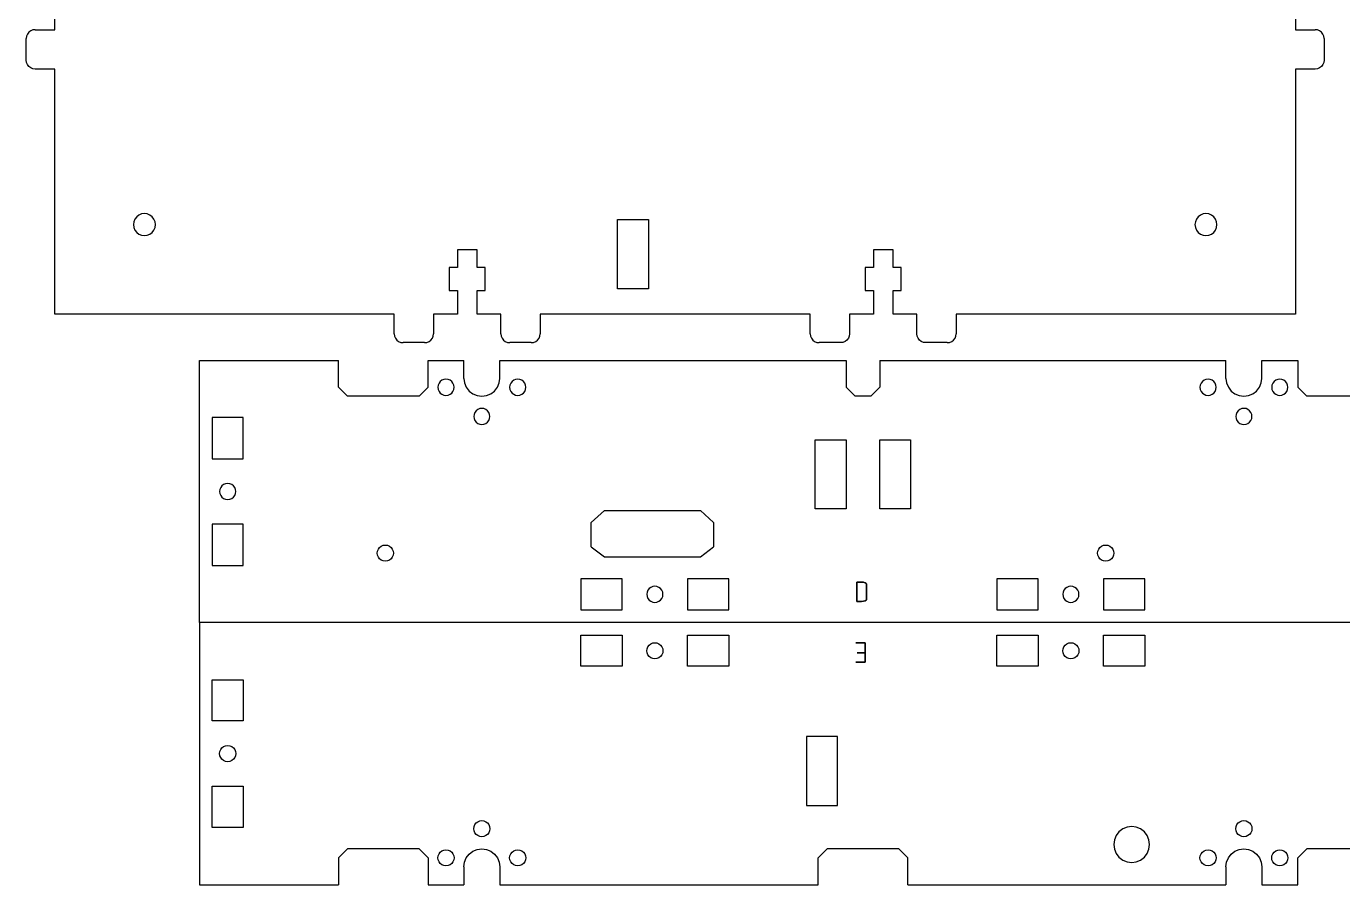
# Model space of a CAD drawing. Extents: x -328 to 338, y -470 to -5.
# Drawn here: x -328.1 to -34.4, y -469.9 to -278.4 of the extents above; entities that cross this region are included whole.
import ezdxf

# ---------------------------------------------------------------- set-up
doc = ezdxf.new("R2010")
doc.units = 0
doc.layers.get('0').update_dxf_attribs({"linetype": 'CONTINUOUS'})

msp = doc.modelspace()

# ---------------------------------------------------------------- linework, layer by layer
at = {"color": 4}
for points in [[(-321.744142, -279.113317), (-321.744142, -273.813325)], [(-44.944219, -273.813325), (-44.944219, -279.113317)], [(-328.025986, -280.595661), (-328.094142, -281.113313)], [(-328.025986, -286.430944), (-328.094142, -285.913292), (-328.094142, -281.113313)], [(-327.826201, -280.113315), (-328.025986, -280.595661)], [(-327.508362, -279.699098), (-327.826201, -280.113315)], [(-327.094144, -279.381259), (-327.508362, -279.699098)], [(-326.61177, -279.181446), (-327.094144, -279.381259)], [(-326.094146, -279.113317), (-326.61177, -279.181446)], [(-326.094146, -279.113317), (-321.744142, -279.113317)], [(-44.944219, -279.113317), (-40.594215, -279.113317)], [(-40.076591, -279.181474), (-40.594215, -279.113317)], [(-39.594217, -279.381259), (-40.076591, -279.181474)], [(-39.180028, -279.699098), (-39.594217, -279.381259)], [(-38.862189, -280.113315), (-39.180028, -279.699098)], [(-38.662376, -280.59569), (-38.862189, -280.113315)], [(-38.594219, -281.113313), (-38.662376, -280.59569)], [(-38.594219, -281.113313), (-38.594219, -285.913321)], [(-327.826201, -286.913319), (-328.025986, -286.430944)], [(-327.508362, -287.327508), (-327.826201, -286.913319)], [(-327.094144, -287.645347), (-327.508362, -287.327508)], [(-326.61177, -287.84516), (-327.094144, -287.645347)], [(-39.594217, -287.645347), (-40.076591, -287.84516)], [(-39.180028, -287.327536), (-39.594217, -287.645347)], [(-38.862189, -286.913319), (-39.180028, -287.327536)], [(-38.662376, -286.430944), (-38.862189, -286.913319)], [(-38.594219, -285.913321), (-38.662376, -286.430944)], [(-326.094146, -287.913317), (-326.61177, -287.84516)], [(-321.744142, -287.913317), (-326.094146, -287.913317)], [(-321.744142, -342.613289), (-321.744142, -287.913317)], [(-40.076591, -287.84516), (-40.594215, -287.913317), (-44.944219, -287.913317)], [(-44.944219, -287.913317), (-44.944219, -342.613289)], [(-227.544164, -328.263305), (-231.94417, -328.263305)], [(-231.94417, -328.263305), (-231.94417, -332.213287)], [(-227.544164, -332.213287), (-227.544164, -328.263305)], [(-134.744198, -328.263305), (-139.144211, -328.263305)], [(-139.144211, -328.263305), (-139.144211, -332.213287)], [(-134.744198, -332.213287), (-134.744198, -328.263305)], [(-231.94417, -332.213287), (-233.744169, -332.213287)], [(-233.744169, -332.213287), (-233.744169, -337.313297)], [(-225.744168, -332.213287), (-227.544164, -332.213287)], [(-227.544164, -337.313297), (-225.744168, -337.313297), (-225.744168, -332.213287)], [(-139.144211, -332.213287), (-140.944196, -332.213287)], [(-140.944196, -332.213287), (-140.944196, -337.313297)], [(-132.944184, -332.213287), (-134.744198, -332.213287)], [(-134.744198, -337.313297), (-132.944184, -337.313297), (-132.944184, -332.213287)], [(-233.744169, -337.313297), (-231.94417, -337.313297)], [(-231.94417, -337.313297), (-231.94417, -342.613289)], [(-227.544164, -342.613289), (-227.544164, -337.313297)], [(-140.944196, -337.313297), (-139.144211, -337.313297)], [(-139.144211, -337.313297), (-139.144211, -342.613289)], [(-134.744198, -342.613289), (-134.744198, -337.313297)], [(-246.044161, -342.613289), (-321.744142, -342.613289)], [(-246.044161, -346.963293), (-246.044161, -342.613289)], [(-231.94417, -342.613289), (-237.244168, -342.613289)], [(-237.244168, -342.613289), (-237.244168, -346.963293)], [(-222.244172, -342.613289), (-227.544164, -342.613289)], [(-222.244172, -346.963293), (-222.244172, -342.613289)], [(-153.244203, -342.613289), (-213.444178, -342.613289)], [(-213.444178, -342.613289), (-213.444178, -346.963293)], [(-153.244203, -346.963293), (-153.244203, -342.613289)], [(-144.444204, -342.613289), (-144.444204, -346.963293)], [(-139.144211, -342.613289), (-144.444204, -342.613289)], [(-129.444205, -342.613289), (-134.744198, -342.613289)], [(-129.376049, -347.480917), (-129.444205, -346.963293), (-129.444205, -342.613289)], [(-120.644206, -342.613289), (-120.644206, -346.963293)], [(-44.944219, -342.613289), (-120.644206, -342.613289)], [(-246.044161, -346.963293), (-245.976013, -347.480917)], [(-245.976013, -347.480917), (-245.776214, -347.963291)], [(-245.776214, -347.963291), (-245.458375, -348.377509)], [(-245.458375, -348.377509), (-245.04416, -348.695347)], [(-245.04416, -348.695347), (-244.5618, -348.895132)], [(-244.5618, -348.895132), (-244.044162, -348.963289)], [(-239.244166, -348.963289), (-244.044162, -348.963289)], [(-239.244166, -348.963289), (-238.726528, -348.895132)], [(-238.726528, -348.895132), (-238.244168, -348.695347)], [(-238.244168, -348.695347), (-237.829954, -348.377509)], [(-237.829954, -348.377509), (-237.512115, -347.963291)], [(-237.512115, -347.963291), (-237.312316, -347.480917)], [(-237.312316, -347.480917), (-237.244168, -346.963293)], [(-222.244172, -346.963293), (-222.176024, -347.480917)], [(-222.176024, -347.480917), (-221.976225, -347.963291)], [(-221.976225, -347.963291), (-221.658386, -348.377509)], [(-221.658386, -348.377509), (-221.244174, -348.695347)], [(-221.244174, -348.695347), (-220.761811, -348.895132)], [(-220.761811, -348.895132), (-220.244173, -348.963289)], [(-215.444177, -348.963289), (-220.244173, -348.963289)], [(-215.444177, -348.963289), (-214.926539, -348.895132)], [(-214.926539, -348.895132), (-214.444176, -348.695347)], [(-214.444176, -348.695347), (-214.029965, -348.377509)], [(-214.029965, -348.377509), (-213.712126, -347.963291)], [(-213.712126, -347.963291), (-213.512327, -347.480917)], [(-213.512327, -347.480917), (-213.444178, -346.963293)], [(-153.244203, -346.963293), (-153.176046, -347.480917)], [(-153.176046, -347.480917), (-152.976233, -347.963291)], [(-152.976233, -347.963291), (-152.658394, -348.377509)], [(-152.658394, -348.377509), (-152.244205, -348.695347)], [(-152.244205, -348.695347), (-151.761831, -348.895132)], [(-151.761831, -348.895132), (-151.244179, -348.963289)], [(-145.926548, -348.895132), (-146.4442, -348.963289), (-151.244179, -348.963289)], [(-145.444202, -348.695347), (-145.926548, -348.895132)], [(-145.029984, -348.377509), (-145.444202, -348.695347)], [(-144.712145, -347.963291), (-145.029984, -348.377509)], [(-144.512332, -347.480917), (-144.712145, -347.963291)], [(-144.444204, -346.963293), (-144.512332, -347.480917)], [(-129.176264, -347.963291), (-129.376049, -347.480917)], [(-128.858425, -348.377509), (-129.176264, -347.963291)], [(-128.444207, -348.695347), (-128.858425, -348.377509)], [(-127.961833, -348.895132), (-128.444207, -348.695347)], [(-127.444209, -348.963289), (-127.961833, -348.895132)], [(-122.644202, -348.963289), (-127.444209, -348.963289)], [(-122.644202, -348.963289), (-122.126578, -348.895132)], [(-122.126578, -348.895132), (-121.644204, -348.695347)], [(-121.644204, -348.695347), (-121.229986, -348.377509)], [(-121.229986, -348.377509), (-120.912148, -347.963291)], [(-120.912148, -347.963291), (-120.712363, -347.480917)], [(-120.712363, -347.480917), (-120.644206, -346.963293)]]:
    msp.add_lwpolyline(points, dxfattribs=at)
at = {"color": 7}
for points in [[(-304.110644, -321.979176), (-304.194154, -322.613301)], [(-304.194154, -322.613301), (-304.110644, -323.247398)], [(-303.865901, -321.388287), (-304.110644, -321.979176)], [(-303.476547, -320.88088), (-303.865901, -321.388287)], [(-302.96914, -320.491526), (-303.476547, -320.88088)], [(-302.378251, -320.246783), (-302.96914, -320.491526)], [(-301.744126, -320.163302), (-302.378251, -320.246783)], [(-301.110029, -320.246783), (-301.744126, -320.163302)], [(-301.744126, -325.0633), (-301.110029, -324.979819), (-300.51914, -324.735048), (-300.011733, -324.345694), (-299.622379, -323.838286), (-299.377608, -323.247398), (-299.294127, -322.613301)], [(-300.51914, -320.491526), (-301.110029, -320.246783)], [(-300.011733, -320.88088), (-300.51914, -320.491526)], [(-299.622379, -321.388287), (-300.011733, -320.88088)], [(-299.377608, -321.979176), (-299.622379, -321.388287)], [(-299.294127, -322.613301), (-299.377608, -321.979176)], [(-196.194178, -321.513312), (-189.294177, -321.513312)], [(-196.194178, -336.913303), (-196.194178, -321.513312)], [(-189.294177, -321.513312), (-189.294177, -336.913303)], [(-67.310751, -321.979176), (-67.394232, -322.613301)], [(-67.394232, -322.613301), (-67.310751, -323.247398)], [(-67.065979, -321.388287), (-67.310751, -321.979176)], [(-66.676626, -320.88088), (-67.065979, -321.388287)], [(-66.169218, -320.491526), (-66.676626, -320.88088)], [(-65.57833, -320.246783), (-66.169218, -320.491526)], [(-64.944233, -320.163302), (-65.57833, -320.246783)], [(-64.310108, -320.246783), (-64.944233, -320.163302)], [(-63.719219, -320.491526), (-64.310108, -320.246783)], [(-62.494233, -322.613301), (-62.577715, -321.979176), (-62.822458, -321.388287), (-63.211812, -320.88088), (-63.719219, -320.491526)], [(-62.577715, -323.247398), (-62.494233, -322.613301)], [(-304.110644, -323.247398), (-303.865901, -323.838286)], [(-303.865901, -323.838286), (-303.476547, -324.345694)], [(-303.476547, -324.345694), (-302.96914, -324.735048)], [(-302.96914, -324.735048), (-302.378251, -324.979819)], [(-302.378251, -324.979819), (-301.744126, -325.0633)], [(-67.310751, -323.247398), (-67.065979, -323.838286)], [(-67.065979, -323.838286), (-66.676626, -324.345694)], [(-66.676626, -324.345694), (-66.169218, -324.735048)], [(-66.169218, -324.735048), (-65.57833, -324.979819)], [(-65.57833, -324.979819), (-64.944233, -325.0633)], [(-64.944233, -325.0633), (-64.310108, -324.979819)], [(-64.310108, -324.979819), (-63.719219, -324.735048)], [(-63.719219, -324.735048), (-63.211812, -324.345694)], [(-63.211812, -324.345694), (-62.822458, -323.838286)], [(-62.822458, -323.838286), (-62.577715, -323.247398)], [(-189.294177, -336.913303), (-196.194178, -336.913303)], [(-236.033389, -358.027138), (-236.213221, -358.46128)], [(-235.747329, -357.654351), (-236.033389, -358.027138)], [(-235.374541, -357.36829), (-235.747329, -357.654351)], [(-234.940427, -357.188486), (-235.374541, -357.36829)], [(-234.474563, -357.127131), (-234.940427, -357.188486)], [(-234.00867, -357.188486), (-234.474563, -357.127131)], [(-233.574556, -357.36829), (-234.00867, -357.188486)], [(-233.201769, -357.654351), (-233.574556, -357.36829)], [(-232.915708, -358.027138), (-233.201769, -357.654351)], [(-232.735876, -358.46128), (-232.915708, -358.027138)], [(-220.034522, -358.027138), (-220.214325, -358.46128)], [(-219.748461, -357.654351), (-220.034522, -358.027138)], [(-219.375674, -357.36829), (-219.748461, -357.654351)], [(-218.94156, -357.188486), (-219.375674, -357.36829)], [(-218.475667, -357.127131), (-218.94156, -357.188486)], [(-218.009803, -357.188486), (-218.475667, -357.127131)], [(-217.575661, -357.36829), (-218.009803, -357.188486)], [(-217.202873, -357.654351), (-217.575661, -357.36829)], [(-216.916813, -358.027138), (-217.202873, -357.654351)], [(-216.737009, -358.46128), (-216.916813, -358.027138)], [(-66.033419, -358.027138), (-66.213251, -358.46128)], [(-65.747358, -357.654351), (-66.033419, -358.027138)], [(-65.374571, -357.36829), (-65.747358, -357.654351)], [(-64.940457, -357.188486), (-65.374571, -357.36829)], [(-64.474632, -357.127131), (-64.940513, -357.188486)], [(-64.008711, -357.188486), (-64.474575, -357.127131)], [(-63.574653, -357.36829), (-64.008768, -357.188486)], [(-63.201866, -357.654351), (-63.574653, -357.36829)], [(-62.915749, -358.027138), (-63.20181, -357.654351)], [(-62.735974, -358.46128), (-62.915806, -358.027138)], [(-50.034563, -358.027138), (-50.214366, -358.46128)], [(-49.748502, -357.654351), (-50.034563, -358.027138)], [(-49.375715, -357.36829), (-49.748502, -357.654351)], [(-48.941572, -357.188486), (-49.375715, -357.36829)], [(-48.475708, -357.127131), (-48.941572, -357.188486)], [(-48.009844, -357.188486), (-48.475708, -357.127131)], [(-47.575701, -357.36829), (-48.009844, -357.188486)], [(-47.202914, -357.654351), (-47.575701, -357.36829)], [(-46.916854, -358.027138), (-47.202914, -357.654351)], [(-46.73705, -358.46128), (-46.916854, -358.027138)], [(-236.213221, -358.46128), (-236.274548, -358.927145)], [(-236.274548, -358.927145), (-236.213221, -359.393009)], [(-236.213221, -359.393009), (-236.033389, -359.827151)], [(-236.033389, -359.827151), (-235.747329, -360.199939)], [(-235.747329, -360.199939), (-235.374541, -360.485999)], [(-235.374541, -360.485999), (-234.940427, -360.665803)], [(-234.940427, -360.665803), (-234.474563, -360.72713)], [(-234.474563, -360.72713), (-234.00867, -360.665803)], [(-234.00867, -360.665803), (-233.574556, -360.485999)], [(-233.574556, -360.485999), (-233.201769, -360.199939)], [(-233.201769, -360.199939), (-232.915708, -359.827151)], [(-232.915708, -359.827151), (-232.735876, -359.393009)], [(-232.674549, -358.927145), (-232.735876, -358.46128)], [(-232.735876, -359.393009), (-232.674549, -358.927145)], [(-220.214325, -358.46128), (-220.275681, -358.927145)], [(-220.275681, -358.927145), (-220.214325, -359.393009), (-220.034522, -359.827151)], [(-220.034522, -359.827151), (-219.748461, -360.199939)], [(-219.748461, -360.199939), (-219.375674, -360.485999)], [(-219.375674, -360.485999), (-218.94156, -360.665803)], [(-218.94156, -360.665803), (-218.475667, -360.72713)], [(-218.475667, -360.72713), (-218.009803, -360.665803)], [(-218.009803, -360.665803), (-217.575661, -360.485999), (-217.202873, -360.199939)], [(-217.202873, -360.199939), (-216.916813, -359.827151)], [(-216.916813, -359.827151), (-216.737009, -359.393009)], [(-216.675682, -358.927145), (-216.737009, -358.46128)], [(-216.737009, -359.393009), (-216.675682, -358.927145)], [(-66.213251, -358.46128), (-66.274577, -358.927145), (-66.213251, -359.393009)], [(-66.213251, -359.393009), (-66.033419, -359.827151)], [(-66.033419, -359.827151), (-65.747358, -360.199939)], [(-65.747358, -360.199939), (-65.374571, -360.485999)], [(-65.374571, -360.485999), (-64.940457, -360.665803)], [(-64.940513, -360.665803), (-64.474632, -360.72713)], [(-64.474632, -360.72713), (-64.008768, -360.665803)], [(-64.008711, -360.665803), (-63.574597, -360.485999)], [(-63.574597, -360.485999), (-63.20181, -360.199939)], [(-63.20181, -360.199939), (-62.915749, -359.827151)], [(-62.915806, -359.827151), (-62.735974, -359.393009)], [(-62.67459, -358.927145), (-62.735917, -358.46128)], [(-62.735917, -359.393009), (-62.67459, -358.927145)], [(-50.214366, -358.46128), (-50.275721, -358.927145)], [(-50.275721, -358.927145), (-50.214366, -359.393009)], [(-50.214366, -359.393009), (-50.034563, -359.827151)], [(-50.034563, -359.827151), (-49.748502, -360.199939)], [(-49.748502, -360.199939), (-49.375715, -360.485999)], [(-49.375715, -360.485999), (-48.941572, -360.665803)], [(-48.941572, -360.665803), (-48.475708, -360.72713)], [(-48.475708, -360.72713), (-48.009844, -360.665803)], [(-48.009844, -360.665803), (-47.575701, -360.485999)], [(-47.575701, -360.485999), (-47.202914, -360.199939)], [(-47.202914, -360.199939), (-46.916854, -359.827151)], [(-46.916854, -359.827151), (-46.73705, -359.393009)], [(-46.675723, -358.927145), (-46.73705, -358.46128)], [(-46.73705, -359.393009), (-46.675723, -358.927145)], [(-227.374557, -363.868291), (-227.747345, -364.154352)], [(-226.940415, -363.688488), (-227.374557, -363.868291)], [(-226.474551, -363.627132), (-226.940415, -363.688488)], [(-226.008686, -363.688488), (-226.474551, -363.627132)], [(-225.574544, -363.868291), (-226.008686, -363.688488)], [(-225.201757, -364.154352), (-225.574544, -363.868291)], [(-57.374598, -363.868291), (-57.747385, -364.154352)], [(-56.940456, -363.688488), (-57.374598, -363.868291)], [(-56.474591, -363.627132), (-56.940456, -363.688488)], [(-56.008727, -363.688488), (-56.474591, -363.627132)], [(-55.574585, -363.868291), (-56.008727, -363.688488)], [(-55.201797, -364.154352), (-55.574585, -363.868291)], [(-286.624353, -365.677138), (-286.624353, -374.877131)], [(-279.724502, -365.677138), (-286.624353, -365.677138)], [(-286.624353, -374.877131), (-279.724502, -374.877131), (-279.724502, -365.677138)], [(-228.213209, -364.961253), (-228.274564, -365.427146)], [(-228.274564, -365.427146), (-228.213209, -365.89301)], [(-228.033405, -364.527139), (-228.213209, -364.961253)], [(-228.213209, -365.89301), (-228.033405, -366.327152)], [(-227.747345, -364.154352), (-228.033405, -364.527139)], [(-228.033405, -366.327152), (-227.747345, -366.69994)], [(-227.747345, -366.69994), (-227.374557, -366.985972)], [(-227.374557, -366.985972), (-226.940415, -367.165804)], [(-226.008686, -367.165804), (-225.574544, -366.985972)], [(-225.574544, -366.985972), (-225.201757, -366.69994)], [(-224.915696, -364.527139), (-225.201757, -364.154352)], [(-225.201757, -366.69994), (-224.915696, -366.327152)], [(-224.735892, -364.961253), (-224.915696, -364.527139)], [(-224.915696, -366.327152), (-224.735892, -365.89301)], [(-224.674565, -365.427146), (-224.735892, -364.961253)], [(-224.735892, -365.89301), (-224.674565, -365.427146)], [(-58.21325, -364.961253), (-58.274577, -365.427146)], [(-58.274577, -365.427146), (-58.21325, -365.89301)], [(-58.033446, -364.527139), (-58.21325, -364.961253)], [(-58.21325, -365.89301), (-58.033446, -366.327152)], [(-57.747385, -364.154352), (-58.033446, -364.527139)], [(-58.033446, -366.327152), (-57.747385, -366.69994)], [(-57.747385, -366.69994), (-57.374598, -366.985972)], [(-57.374598, -366.985972), (-56.940456, -367.165804)], [(-56.008727, -367.165804), (-55.574585, -366.985972)], [(-55.574585, -366.985972), (-55.201797, -366.69994)], [(-54.915737, -364.527139), (-55.201797, -364.154352)], [(-55.201797, -366.69994), (-54.915737, -366.327152)], [(-54.735933, -364.961253), (-54.915737, -364.527139)], [(-54.915737, -366.327152), (-54.735933, -365.89301)], [(-54.735933, -365.89301), (-54.674578, -365.427146), (-54.735933, -364.961253)], [(-226.940415, -367.165804), (-226.474551, -367.227131)], [(-226.474551, -367.227131), (-226.008686, -367.165804)], [(-56.940456, -367.165804), (-56.474591, -367.227131)], [(-56.474591, -367.227131), (-56.008727, -367.165804)], [(-152.124574, -370.627147), (-145.224579, -370.627147), (-145.224579, -386.027138)], [(-152.124574, -386.027138), (-152.124574, -370.627147)], [(-130.824585, -370.627147), (-130.824585, -386.027138), (-137.72458, -386.027138), (-137.72458, -370.627147), (-130.824585, -370.627147)], [(-284.914679, -381.710804), (-284.976062, -382.177148)], [(-284.734677, -381.276266), (-284.914679, -381.710804)], [(-284.448363, -380.903112), (-284.734677, -381.276266)], [(-284.075209, -380.616797), (-284.448363, -380.903112)], [(-283.640728, -380.436796), (-284.075265, -380.616797)], [(-283.174327, -380.375413), (-283.640671, -380.436796)], [(-282.708068, -380.436796), (-283.174384, -380.375413)], [(-282.273474, -380.616797), (-282.708011, -380.436796)], [(-281.900317, -380.903112), (-282.273474, -380.616797)], [(-281.614028, -381.276266), (-281.900317, -380.903112)], [(-281.434077, -381.710804), (-281.614084, -381.276266)], [(-281.372637, -382.177148), (-281.434021, -381.710804)], [(-284.976118, -382.177148), (-284.914735, -382.643463)], [(-284.914679, -382.643463), (-284.734677, -383.078001)], [(-284.734677, -383.078001), (-284.448363, -383.451155)], [(-284.448363, -383.451155), (-284.075209, -383.73747), (-283.640671, -383.917471)], [(-283.640671, -383.917471), (-283.174327, -383.978854)], [(-283.174384, -383.978854), (-282.708068, -383.917471)], [(-282.708011, -383.917471), (-282.273474, -383.73747)], [(-282.273474, -383.73747), (-281.900317, -383.451155)], [(-281.900317, -383.451155), (-281.614028, -383.078001)], [(-281.614028, -383.078001), (-281.434021, -382.643463)], [(-281.434021, -382.643463), (-281.372637, -382.177148)], [(-199.149597, -386.399051), (-202.11262, -389.099071)], [(-199.149597, -386.399051), (-177.695375, -386.399051)], [(-174.822296, -389.099071), (-177.695375, -386.399051)], [(-145.224579, -386.027138), (-152.124574, -386.027138)], [(-279.724502, -389.477136), (-286.624353, -389.477136)], [(-286.624353, -389.477136), (-286.624353, -398.677129)], [(-279.724502, -398.677129), (-279.724502, -389.477136)], [(-202.11262, -394.499139), (-202.11262, -389.099071)], [(-174.822296, -389.099071), (-174.822296, -394.499139)], [(-248.010513, -394.127114), (-247.544649, -394.188469), (-247.110535, -394.368273), (-246.737719, -394.654333), (-246.451687, -395.02712), (-246.271855, -395.461263), (-246.210528, -395.927127), (-246.271855, -396.392991), (-246.451687, -396.827134), (-246.737719, -397.199921), (-247.110535, -397.485982), (-247.544649, -397.665785), (-248.010513, -397.727112), (-248.476406, -397.665785), (-248.91052, -397.485982), (-249.283307, -397.199921), (-249.569368, -396.827134), (-249.7492, -396.392991), (-249.810527, -395.927127), (-249.7492, -395.461263), (-249.569368, -395.02712), (-249.283307, -394.654333), (-248.91052, -394.368273), (-248.476406, -394.188469), (-248.010513, -394.127114)], [(-202.11262, -394.499139), (-199.149597, -396.739137)], [(-177.695375, -396.739137), (-174.822296, -394.499139)], [(-87.310491, -394.127114), (-86.844598, -394.188469), (-86.410484, -394.368273), (-86.037697, -394.654333), (-85.751636, -395.02712), (-85.571804, -395.461263), (-85.510477, -395.927127), (-85.571804, -396.392991), (-85.751636, -396.827134), (-86.037697, -397.199921), (-86.410484, -397.485982), (-86.844598, -397.665785), (-87.310491, -397.727112), (-87.776355, -397.665785), (-88.210497, -397.485982), (-88.583285, -397.199921), (-88.869317, -396.827134), (-89.049149, -396.392991), (-89.110476, -395.927127), (-89.049149, -395.461263), (-88.869317, -395.02712), (-88.583285, -394.654333), (-88.210497, -394.368273), (-87.776355, -394.188469), (-87.310491, -394.127114)], [(-286.624353, -398.677129), (-279.724502, -398.677129)], [(-199.149597, -396.739137), (-177.695375, -396.739137)], [(-204.374603, -401.677123), (-204.374603, -408.577117)], [(-195.174554, -401.677123), (-204.374547, -401.677123)], [(-195.174554, -408.577117), (-195.174554, -401.677123)], [(-180.574549, -401.677123), (-180.574549, -408.577117)], [(-171.374556, -401.677123), (-180.574549, -401.677123)], [(-171.374556, -408.577117), (-171.374556, -401.677123)], [(-102.374581, -401.677123), (-111.574603, -401.677123), (-111.574659, -408.577117)], [(-102.374581, -408.577117), (-102.374581, -401.677123)], [(-78.574612, -401.677123), (-87.774605, -401.677123)], [(-87.774605, -401.677123), (-87.774605, -408.577117), (-78.574612, -408.577117)], [(-78.574612, -408.577117), (-78.574612, -401.677123)], [(-189.614889, -404.660804), (-189.676301, -405.12712)], [(-189.676301, -405.12712), (-189.614889, -405.593436)], [(-189.434888, -404.226267), (-189.614889, -404.660804)], [(-189.148573, -403.853112), (-189.434888, -404.226267)], [(-188.775419, -403.566798), (-189.148573, -403.853112)], [(-188.340881, -403.386797), (-188.775419, -403.566798)], [(-187.874566, -403.325413), (-188.340881, -403.386797)], [(-187.40825, -403.386797), (-187.874566, -403.325413)], [(-186.973712, -403.566798), (-187.40825, -403.386797)], [(-186.600558, -403.853112), (-186.973712, -403.566798)], [(-186.314215, -404.226267), (-186.600558, -403.853112)], [(-186.072831, -405.12712), (-186.134242, -404.660804), (-186.314215, -404.226267)], [(-186.134242, -405.593436), (-186.072831, -405.12712)], [(-96.814945, -404.660804), (-96.876328, -405.12712)], [(-96.876328, -405.12712), (-96.814945, -405.593436)], [(-96.634943, -404.226267), (-96.814945, -404.660804)], [(-96.348601, -403.853112), (-96.634943, -404.226267)], [(-95.975475, -403.566798), (-96.348601, -403.853112)], [(-95.540909, -403.386797), (-95.975475, -403.566798)], [(-95.074593, -403.325413), (-95.540909, -403.386797)], [(-94.608277, -403.386797), (-95.074593, -403.325413)], [(-94.17374, -403.566798), (-94.608277, -403.386797)], [(-93.800586, -403.853112), (-94.17374, -403.566798)], [(-93.514271, -404.226267), (-93.800586, -403.853112)], [(-93.33427, -404.660804), (-93.514271, -404.226267)], [(-93.272887, -405.12712), (-93.33427, -404.660804)], [(-93.33427, -405.593436), (-93.272887, -405.12712)], [(-189.614889, -405.593436), (-189.434888, -406.028002)], [(-189.434888, -406.028002), (-189.148573, -406.401128)], [(-189.148573, -406.401128), (-188.775419, -406.68747)], [(-188.775419, -406.68747), (-188.340881, -406.867472)], [(-188.340881, -406.867472), (-187.874566, -406.928855)], [(-187.874566, -406.928855), (-187.40825, -406.867472)], [(-187.40825, -406.867472), (-186.973712, -406.68747)], [(-186.973712, -406.68747), (-186.600558, -406.401128)], [(-186.600558, -406.401128), (-186.314215, -406.028002)], [(-186.314215, -406.028002), (-186.134242, -405.593436)], [(-96.814945, -405.593436), (-96.634943, -406.028002)], [(-96.634943, -406.028002), (-96.348601, -406.401128)], [(-96.348601, -406.401128), (-95.975475, -406.68747)], [(-95.975475, -406.68747), (-95.540909, -406.867472)], [(-95.540909, -406.867472), (-95.074593, -406.928855)], [(-95.074593, -406.928855), (-94.608277, -406.867472)], [(-94.608277, -406.867472), (-94.17374, -406.68747)], [(-94.17374, -406.68747), (-93.800586, -406.401128)], [(-93.800586, -406.401128), (-93.514271, -406.028002)], [(-93.514271, -406.028002), (-93.33427, -405.593436)], [(-204.374547, -408.577117), (-195.174554, -408.577117)], [(-180.574549, -408.577117), (-171.374556, -408.577117)], [(-111.574603, -408.577117), (-102.374581, -408.577117)], [(6.525417, -411.427138), (-289.474346, -411.427138)], [(-204.37635, -421.177211), (-204.37635, -414.277216)], [(-204.37635, -414.277216), (-195.176357, -414.277216)], [(-195.176357, -414.277216), (-195.176357, -421.177211)], [(-189.616692, -417.260898), (-189.436719, -416.82636)], [(-189.436719, -416.82636), (-189.150377, -416.453206)], [(-189.150377, -416.453206), (-188.777222, -416.166863)], [(-188.777222, -416.166863), (-188.342685, -415.986862)], [(-188.342685, -415.986862), (-187.876369, -415.925478)], [(-187.876369, -415.925478), (-187.410053, -415.986862)], [(-187.410053, -415.986862), (-186.975516, -416.166863)], [(-186.975516, -416.166863), (-186.602362, -416.453206)], [(-186.602362, -416.453206), (-186.316019, -416.82636)], [(-186.316019, -416.82636), (-186.136046, -417.260898)], [(-180.576381, -421.177211), (-180.576381, -414.277216)], [(-180.576381, -414.277216), (-171.37636, -414.277216)], [(-171.37636, -414.277216), (-171.37636, -421.177211)], [(-111.576406, -421.177211), (-111.576406, -414.277216)], [(-111.576406, -414.277216), (-102.376413, -414.277216)], [(-102.376413, -414.277216), (-102.376413, -421.177211)], [(-96.816748, -417.260898), (-96.636747, -416.82636)], [(-96.636747, -416.82636), (-96.350404, -416.453206)], [(-96.350404, -416.453206), (-95.977278, -416.166863)], [(-95.977278, -416.166863), (-95.542712, -415.986862)], [(-95.542712, -415.986862), (-95.076397, -415.925478)], [(-95.076397, -415.925478), (-94.610081, -415.986862)], [(-94.610081, -415.986862), (-94.175543, -416.166863)], [(-94.175543, -416.166863), (-93.802389, -416.453206)], [(-93.802389, -416.453206), (-93.516075, -416.82636)], [(-93.516075, -416.82636), (-93.336073, -417.260898)], [(-87.776408, -414.277216), (-78.576416, -414.277216)], [(-87.776408, -421.177211), (-87.776408, -414.277216)], [(-78.576416, -414.277216), (-78.576416, -421.177211)], [(-189.678104, -417.727213), (-189.616692, -417.260898)], [(-189.616692, -418.193529), (-189.678104, -417.727213)], [(-189.436719, -418.628067), (-189.616692, -418.193529)], [(-189.150377, -419.001221), (-189.436719, -418.628067)], [(-188.777222, -419.287535), (-189.150377, -419.001221)], [(-188.342685, -419.467537), (-188.777222, -419.287535)], [(-187.876369, -419.52892), (-188.342685, -419.467537)], [(-187.410053, -419.467537), (-187.876369, -419.52892)], [(-186.975516, -419.287535), (-187.410053, -419.467537)], [(-186.602362, -419.001221), (-186.975516, -419.287535)], [(-186.316019, -418.628067), (-186.602362, -419.001221)], [(-186.136046, -418.193529), (-186.316019, -418.628067)], [(-186.136046, -417.260898), (-186.074634, -417.727213)], [(-186.074634, -417.727213), (-186.136046, -418.193529)], [(-96.878132, -417.727213), (-96.816748, -417.260898)], [(-96.816748, -418.193529), (-96.878132, -417.727213)], [(-96.636747, -418.628067), (-96.816748, -418.193529)], [(-96.350404, -419.001221), (-96.636747, -418.628067)], [(-95.977278, -419.287535), (-96.350404, -419.001221)], [(-95.542712, -419.467537), (-95.977278, -419.287535)], [(-95.076397, -419.52892), (-95.542712, -419.467537)], [(-94.610081, -419.467537), (-95.076397, -419.52892)], [(-94.175543, -419.287535), (-94.610081, -419.467537)], [(-93.802389, -419.001221), (-94.175543, -419.287535)], [(-93.516075, -418.628067), (-93.802389, -419.001221)], [(-93.336073, -418.193529), (-93.516075, -418.628067)], [(-93.336073, -417.260898), (-93.27469, -417.727213)], [(-93.27469, -417.727213), (-93.336073, -418.193529)], [(-195.176357, -421.177211), (-204.37635, -421.177211)], [(-171.37636, -421.177211), (-180.576381, -421.177211)], [(-102.376413, -421.177211), (-111.576406, -421.177211)], [(-78.576416, -421.177211), (-87.776408, -421.177211)], [(-286.626244, -424.177205), (-279.726393, -424.177205)], [(-286.626244, -433.377198), (-286.626244, -424.177205)], [(-279.726393, -424.177205), (-279.726393, -433.377198)], [(-279.726393, -433.377198), (-286.626244, -433.377198)], [(-154.026385, -452.227187), (-147.12639, -452.227187), (-147.12639, -436.827195), (-154.026385, -436.827195), (-154.026385, -452.227187)], [(-284.977953, -440.677214), (-284.91657, -440.21087)], [(-284.91657, -440.21087), (-284.736568, -439.776332)], [(-284.736568, -439.776332), (-284.450254, -439.403178)], [(-284.450254, -439.403178), (-284.0771, -439.116864)], [(-284.0771, -439.116864), (-283.642562, -438.936862)], [(-283.642562, -438.936862), (-283.176246, -438.875479)], [(-283.176246, -438.875479), (-282.709902, -438.936862)], [(-282.709902, -438.936862), (-282.275365, -439.116864)], [(-282.275365, -439.116864), (-281.902208, -439.403178)], [(-281.902208, -439.403178), (-281.615919, -439.776332)], [(-281.615919, -439.776332), (-281.435912, -440.21087)], [(-281.435912, -440.21087), (-281.374528, -440.677214)], [(-284.91657, -441.14353), (-284.977953, -440.677214)], [(-284.736568, -441.578067), (-284.91657, -441.14353)], [(-284.450254, -441.951222), (-284.736568, -441.578067)], [(-284.0771, -442.237536), (-284.450254, -441.951222)], [(-283.642562, -442.417537), (-284.0771, -442.237536)], [(-283.176246, -442.478921), (-283.642562, -442.417537)], [(-282.709902, -442.417537), (-283.176246, -442.478921)], [(-282.275365, -442.237536), (-282.709902, -442.417537)], [(-281.902208, -441.951222), (-282.275365, -442.237536)], [(-281.615919, -441.578067), (-281.902208, -441.951222)], [(-281.435912, -441.14353), (-281.615919, -441.578067)], [(-281.374528, -440.677214), (-281.435912, -441.14353)], [(-286.626244, -447.977202), (-279.726393, -447.977202)], [(-286.626244, -457.177195), (-286.626244, -447.977202)], [(-279.726393, -447.977202), (-279.726393, -457.177195)], [(-279.726393, -457.177195), (-286.626244, -457.177195)], [(-228.276376, -457.427188), (-228.215021, -456.961323)], [(-228.215021, -457.89308), (-228.276376, -457.427188)], [(-228.215021, -456.961323), (-228.035217, -456.527209)], [(-228.035217, -458.327194), (-228.215021, -457.89308)], [(-228.035217, -456.527209), (-227.749156, -456.154394)], [(-227.749156, -456.154394), (-227.376369, -455.868361)], [(-227.376369, -455.868361), (-226.942255, -455.688529)], [(-226.942255, -455.688529), (-226.476362, -455.627202)], [(-226.476362, -455.627202), (-226.010498, -455.688529)], [(-226.010498, -455.688529), (-225.576356, -455.868361)], [(-225.576356, -455.868361), (-225.203568, -456.154394)], [(-225.203568, -456.154394), (-224.917536, -456.527209)], [(-224.917536, -456.527209), (-224.737704, -456.961323)], [(-224.737704, -457.89308), (-224.917536, -458.327194)], [(-224.737704, -456.961323), (-224.676377, -457.427188)], [(-224.676377, -457.427188), (-224.737704, -457.89308)], [(-82.55164, -457.092077), (-83.516388, -457.491675), (-84.344795, -458.127353)], [(-81.516364, -456.955764), (-82.55164, -457.092077)], [(-80.481088, -457.092077), (-81.516364, -456.955764)], [(-79.516368, -457.491675), (-80.481088, -457.092077)], [(-78.687961, -458.127353), (-79.516368, -457.491675)], [(-58.276419, -457.427188), (-58.215064, -456.961323)], [(-58.215064, -457.89308), (-58.276419, -457.427188)], [(-58.215064, -456.961323), (-58.035261, -456.527209)], [(-58.035261, -458.327194), (-58.215064, -457.89308)], [(-58.035261, -456.527209), (-57.7492, -456.154394)], [(-57.7492, -456.154394), (-57.376413, -455.868361)], [(-57.376413, -455.868361), (-56.942273, -455.688529)], [(-56.942273, -455.688529), (-56.476409, -455.627202)], [(-56.476409, -455.627202), (-56.010545, -455.688529)], [(-56.010545, -455.688529), (-55.576402, -455.868361)], [(-55.576402, -455.868361), (-55.203615, -456.154394)], [(-55.203615, -456.154394), (-54.917554, -456.527209)], [(-54.917554, -456.527209), (-54.737751, -456.961323)], [(-54.737751, -457.89308), (-54.917554, -458.327194)], [(-54.737751, -456.961323), (-54.676424, -457.427188)], [(-54.676424, -457.427188), (-54.737751, -457.89308)], [(-227.749156, -458.699982), (-228.035217, -458.327194)], [(-227.376369, -458.986042), (-227.749156, -458.699982)], [(-226.942255, -459.165874), (-227.376369, -458.986042)], [(-226.476362, -459.227201), (-226.942255, -459.165874)], [(-226.010498, -459.165874), (-226.476362, -459.227201)], [(-225.576356, -458.986042), (-226.010498, -459.165874)], [(-225.203568, -458.699982), (-225.576356, -458.986042)], [(-224.917536, -458.327194), (-225.203568, -458.699982)], [(-85.380071, -459.920508), (-85.516384, -460.955784)], [(-85.516384, -460.955784), (-85.380071, -461.99106)], [(-84.980472, -458.955788), (-85.380071, -459.920508)], [(-84.344795, -458.127353), (-84.980472, -458.955788)], [(-78.052284, -458.955788), (-78.687961, -458.127353)], [(-77.652685, -459.920508), (-78.052284, -458.955788)], [(-77.516372, -460.955784), (-77.652685, -459.920508)], [(-77.652685, -461.99106), (-77.516372, -460.955784)], [(-57.7492, -458.699982), (-58.035261, -458.327194)], [(-57.376413, -458.986042), (-57.7492, -458.699982)], [(-56.942273, -459.165874), (-57.376413, -458.986042)], [(-56.476409, -459.227201), (-56.942273, -459.165874)], [(-56.010545, -459.165874), (-56.476409, -459.227201)], [(-55.576402, -458.986042), (-56.010545, -459.165874)], [(-55.203615, -458.699982), (-55.576402, -458.986042)], [(-54.917554, -458.327194), (-55.203615, -458.699982)], [(-236.27636, -463.927189), (-236.215033, -463.461324)], [(-236.215033, -464.393081), (-236.27636, -463.927189)], [(-236.215033, -463.461324), (-236.035201, -463.027182)], [(-236.035201, -463.027182), (-235.749169, -462.654395)], [(-235.749169, -462.654395), (-235.376353, -462.368362)], [(-235.376353, -462.368362), (-234.942239, -462.18853), (-234.476375, -462.127204)], [(-234.476375, -462.127204), (-234.010482, -462.18853), (-233.576368, -462.368362)], [(-233.576368, -462.368362), (-233.203581, -462.654395)], [(-233.203581, -462.654395), (-232.91752, -463.027182)], [(-232.91752, -463.027182), (-232.737688, -463.461324)], [(-232.737688, -463.461324), (-232.676361, -463.927189), (-232.737688, -464.393081)], [(-220.277492, -463.927189), (-220.216166, -463.461324)], [(-220.216166, -464.393081), (-220.277492, -463.927189)], [(-220.216166, -463.461324), (-220.036334, -463.027182)], [(-220.036334, -463.027182), (-219.750273, -462.654395)], [(-219.750273, -462.654395), (-219.377486, -462.368362)], [(-219.377486, -462.368362), (-218.943372, -462.18853)], [(-218.943372, -462.18853), (-218.477479, -462.127204)], [(-218.477479, -462.127204), (-218.011615, -462.18853)], [(-218.011615, -462.18853), (-217.577501, -462.368362)], [(-217.577501, -462.368362), (-217.204685, -462.654395)], [(-217.204685, -462.654395), (-216.918653, -463.027182)], [(-216.918653, -463.027182), (-216.738821, -463.461324)], [(-216.738821, -463.461324), (-216.677494, -463.927189)], [(-216.677494, -463.927189), (-216.738821, -464.393081)], [(-85.380071, -461.99106), (-84.980472, -462.95578)], [(-84.980472, -462.95578), (-84.344795, -463.784215)], [(-84.344795, -463.784215), (-83.516388, -464.419864), (-82.55164, -464.819462)], [(-79.516368, -464.419864), (-78.687961, -463.784215)], [(-78.687961, -463.784215), (-78.052284, -462.95578), (-77.652685, -461.99106)], [(-66.276403, -463.927189), (-66.215077, -463.461324)], [(-66.215077, -464.393081), (-66.276403, -463.927189)], [(-66.215077, -463.461324), (-66.035245, -463.027182)], [(-66.035245, -463.027182), (-65.749184, -462.654395)], [(-65.749184, -462.654395), (-65.376397, -462.368362)], [(-65.376397, -462.368362), (-64.942283, -462.18853)], [(-64.942283, -462.18853), (-64.476418, -462.127204)], [(-64.476418, -462.127204), (-64.010526, -462.18853)], [(-64.010526, -462.18853), (-63.576412, -462.368362)], [(-63.576412, -462.368362), (-63.203624, -462.654395)], [(-63.203624, -462.654395), (-62.917564, -463.027182)], [(-62.917564, -463.027182), (-62.737732, -463.461324)], [(-62.737732, -463.461324), (-62.676405, -463.927189)], [(-62.676405, -463.927189), (-62.737732, -464.393081)], [(-50.277539, -463.927189), (-50.216184, -463.461324)], [(-50.216184, -464.393081), (-50.277539, -463.927189)], [(-50.216184, -463.461324), (-50.03638, -463.027182)], [(-50.03638, -463.027182), (-49.75032, -462.654395)], [(-49.75032, -462.654395), (-49.377532, -462.368362)], [(-49.377532, -462.368362), (-48.94339, -462.18853)], [(-48.94339, -462.18853), (-48.477526, -462.127204)], [(-48.477526, -462.127204), (-48.011661, -462.18853)], [(-48.011661, -462.18853), (-47.577519, -462.368362)], [(-47.577519, -462.368362), (-47.204732, -462.654395)], [(-47.204732, -462.654395), (-46.918671, -463.027182)], [(-46.918671, -463.027182), (-46.738867, -463.461324)], [(-46.738867, -463.461324), (-46.67754, -463.927189)], [(-46.67754, -463.927189), (-46.738867, -464.393081)], [(-236.035201, -464.827195), (-236.215033, -464.393081)], [(-235.749169, -465.199983), (-236.035201, -464.827195)], [(-235.376353, -465.486043), (-235.749169, -465.199983)], [(-234.942239, -465.665847), (-235.376353, -465.486043)], [(-234.476375, -465.727202), (-234.942239, -465.665847)], [(-234.010482, -465.665847), (-234.476375, -465.727202)], [(-233.576368, -465.486043), (-234.010482, -465.665847)], [(-233.203581, -465.199983), (-233.576368, -465.486043)], [(-232.91752, -464.827195), (-233.203581, -465.199983)], [(-232.737688, -464.393081), (-232.91752, -464.827195)], [(-220.036334, -464.827195), (-220.216166, -464.393081)], [(-219.750273, -465.199983), (-220.036334, -464.827195)], [(-219.377486, -465.486043), (-219.750273, -465.199983)], [(-218.943372, -465.665847), (-219.377486, -465.486043)], [(-218.477479, -465.727202), (-218.943372, -465.665847)], [(-218.011615, -465.665847), (-218.477479, -465.727202)], [(-217.577501, -465.486043), (-218.011615, -465.665847)], [(-217.204685, -465.199983), (-217.577501, -465.486043)], [(-216.918653, -464.827195), (-217.204685, -465.199983)], [(-216.738821, -464.393081), (-216.918653, -464.827195)], [(-82.55164, -464.819462), (-81.516364, -464.955776)], [(-81.516364, -464.955776), (-80.481088, -464.819462)], [(-80.481088, -464.819462), (-79.516368, -464.419864)], [(-66.035245, -464.827195), (-66.215077, -464.393081)], [(-65.749184, -465.199983), (-66.035245, -464.827195)], [(-65.376397, -465.486043), (-65.749184, -465.199983)], [(-64.942283, -465.665847), (-65.376397, -465.486043)], [(-64.476418, -465.727202), (-64.942283, -465.665847)], [(-64.010526, -465.665847), (-64.476418, -465.727202)], [(-63.576412, -465.486043), (-64.010526, -465.665847)], [(-63.203624, -465.199983), (-63.576412, -465.486043)], [(-62.917564, -464.827195), (-63.203624, -465.199983)], [(-62.737732, -464.393081), (-62.917564, -464.827195)], [(-50.03638, -464.827195), (-50.216184, -464.393081)], [(-49.75032, -465.199983), (-50.03638, -464.827195)], [(-49.377532, -465.486043), (-49.75032, -465.199983)], [(-48.94339, -465.665847), (-49.377532, -465.486043)], [(-48.477526, -465.727202), (-48.94339, -465.665847)], [(-48.011661, -465.665847), (-48.477526, -465.727202)], [(-47.577519, -465.486043), (-48.011661, -465.665847)], [(-47.204732, -465.199983), (-47.577519, -465.486043)], [(-46.918671, -464.827195), (-47.204732, -465.199983)], [(-46.738867, -464.393081), (-46.918671, -464.827195)]]:
    msp.add_lwpolyline(points, dxfattribs=at)
at = {"color": 5}
for points in [[(-289.474346, -352.927157), (-258.474551, -352.927157)], [(-289.474346, -411.427138), (-289.474346, -352.927157)], [(-258.474551, -358.927145), (-258.474551, -352.927157)], [(-238.474563, -352.927157), (-230.474543, -352.927157)], [(-238.474563, -358.927145), (-238.474563, -352.927157)], [(-230.474543, -356.927149), (-230.474543, -352.927157)], [(-222.474559, -352.927157), (-145.224579, -352.927157)], [(-222.474559, -356.927149), (-222.474559, -352.927157)], [(-145.224635, -352.927157), (-145.224635, -358.927145)], [(-137.724636, -352.927157), (-137.724636, -358.927145)], [(-137.724636, -352.927157), (-60.47464, -352.927157)], [(-60.474583, -356.927149), (-60.474583, -352.927157)], [(-52.474599, -356.927149), (-52.474599, -352.927157)], [(-52.474599, -352.927157), (-44.474584, -352.927157)], [(-44.474584, -352.927157), (-44.474584, -358.927145)], [(-230.474543, -356.927149), (-230.338257, -357.962424)], [(-230.338257, -357.962424), (-229.938659, -358.927145)], [(-223.010442, -358.927145), (-222.610844, -357.962424)], [(-222.610844, -357.962424), (-222.474559, -356.927149)], [(-60.474583, -356.927149), (-60.338298, -357.962424)], [(-60.338298, -357.962424), (-59.9387, -358.927145)], [(-53.010483, -358.927145), (-52.610885, -357.962424)], [(-52.610885, -357.962424), (-52.474599, -356.927149)], [(-258.474551, -358.927145), (-256.474555, -360.927141)], [(-240.474559, -360.927141), (-256.474555, -360.927141)], [(-238.474563, -358.927145), (-240.474559, -360.927141)], [(-229.938659, -358.927145), (-229.302982, -359.75558)], [(-229.302982, -359.75558), (-228.474547, -360.391257)], [(-228.474547, -360.391257), (-227.509826, -360.790856)], [(-227.509826, -360.790856), (-226.474551, -360.927141)], [(-226.474551, -360.927141), (-225.439275, -360.790856)], [(-225.439275, -360.790856), (-224.474555, -360.391257)], [(-224.474555, -360.391257), (-223.646119, -359.75558)], [(-223.646119, -359.75558), (-223.010442, -358.927145)], [(-145.224635, -358.927145), (-143.224639, -360.927141)], [(-137.724636, -358.927145), (-139.724632, -360.927141), (-143.224639, -360.927141)], [(-59.9387, -358.927145), (-59.303023, -359.75558)], [(-59.303023, -359.75558), (-58.474587, -360.391257)], [(-58.474587, -360.391257), (-57.509867, -360.790856)], [(-57.509867, -360.790856), (-56.474591, -360.927141)], [(-56.474591, -360.927141), (-55.439316, -360.790856)], [(-55.439316, -360.790856), (-54.474595, -360.391257)], [(-54.474595, -360.391257), (-53.64616, -359.75558)], [(-53.64616, -359.75558), (-53.010483, -358.927145)], [(-44.474584, -358.927145), (-42.474588, -360.927141)], [(-26.474581, -360.927141), (-42.474588, -360.927141)], [(-289.476236, -411.427223), (-289.476236, -469.927205)], [(-258.476414, -463.927189), (-256.476418, -461.927193)], [(-258.476414, -463.927189), (-258.476414, -469.927205)], [(-240.476422, -461.927193), (-256.476418, -461.927193)], [(-238.476426, -463.927189), (-240.476422, -461.927193)], [(-238.476426, -463.927189), (-238.476426, -469.927205)], [(-230.340069, -464.891909), (-229.940471, -463.927189)], [(-229.940471, -463.927189), (-229.304794, -463.098754)], [(-229.304794, -463.098754), (-228.476358, -462.463104), (-227.511638, -462.063478)], [(-227.511638, -462.063478), (-226.476362, -461.927193)], [(-226.476362, -461.927193), (-225.441087, -462.063478)], [(-225.441087, -462.063478), (-224.476366, -462.463104)], [(-224.476366, -462.463104), (-223.647931, -463.098754)], [(-223.647931, -463.098754), (-223.012254, -463.927189)], [(-223.012254, -463.927189), (-222.612656, -464.891909)], [(-151.476394, -463.927189), (-149.476398, -461.927193)], [(-151.476394, -469.927205), (-151.476394, -463.927189)], [(-133.476402, -461.927193), (-149.476398, -461.927193)], [(-131.476406, -463.927189), (-133.476402, -461.927193)], [(-131.476406, -469.927205), (-131.476406, -463.927189)], [(-60.340113, -464.891909), (-59.940515, -463.927189)], [(-59.940515, -463.927189), (-59.304837, -463.098754)], [(-59.304837, -463.098754), (-58.476402, -462.463104)], [(-58.476402, -462.463104), (-57.511682, -462.063478)], [(-57.511682, -462.063478), (-56.476409, -461.927193)], [(-56.476409, -461.927193), (-55.441133, -462.063478)], [(-55.441133, -462.063478), (-54.476413, -462.463104)], [(-54.476413, -462.463104), (-53.647978, -463.098754)], [(-53.647978, -463.098754), (-53.0123, -463.927189)], [(-53.0123, -463.927189), (-52.612702, -464.891909)], [(-44.476405, -463.927189), (-42.476409, -461.927193)], [(-44.476405, -469.927205), (-44.476405, -463.927189)], [(-26.476401, -461.927193), (-42.476409, -461.927193)], [(-230.476354, -465.927185), (-230.340069, -464.891909)], [(-230.476354, -465.927185), (-230.476354, -469.927205)], [(-222.612656, -464.891909), (-222.47637, -465.927185)], [(-222.47637, -465.927185), (-222.47637, -469.927205)], [(-60.476398, -465.927185), (-60.340113, -464.891909)], [(-60.476398, -465.927185), (-60.476398, -469.927205)], [(-52.612702, -464.891909), (-52.476417, -465.927185)], [(-52.476417, -465.927185), (-52.476417, -469.927205)], [(-289.476236, -469.927205), (-258.476414, -469.927205)], [(-238.476426, -469.927205), (-230.476354, -469.927205)], [(-222.47637, -469.927205), (-151.476394, -469.927205)], [(-131.476406, -469.927205), (-60.476398, -469.927205)], [(-52.476417, -469.927205), (-44.476405, -469.927205)]]:
    msp.add_lwpolyline(points, dxfattribs=at)
at = {"color": 1}
for points in [[(-142.810619, -406.704319), (-142.810619, -402.396394), (-141.792841, -402.396394), (-141.358897, -402.432293), (-140.993616, -402.539961), (-140.750115, -402.696058), (-140.68924, -402.78349), (-140.66892, -402.877132), (-140.66892, -406.223553), (-140.68924, -406.319932), (-140.750087, -406.409312), (-140.993588, -406.566961), (-141.349499, -406.669972), (-141.792813, -406.704319), (-142.810591, -406.704319)], [(-142.810591, -402.396394), (-142.810591, -406.704319), (-141.792813, -406.704319), (-141.349499, -406.669972), (-140.993588, -406.566961), (-140.750087, -406.409312), (-140.689211, -406.319932), (-140.668891, -406.223553), (-140.668891, -402.877132), (-140.689211, -402.78349), (-140.750059, -402.696058), (-140.99356, -402.539961), (-141.35884, -402.432293), (-141.792785, -402.396394), (-142.810563, -402.396394)], [(-143.081355, -415.961264), (-140.952158, -415.961264), (-143.081355, -415.961264)], [(-140.952158, -418.177696), (-140.952158, -415.961264)], [(-140.952158, -415.961264), (-140.952158, -420.269189)], [(-142.781635, -418.177696), (-140.952158, -418.177696), (-142.781635, -418.177696)], [(-140.952158, -420.269189), (-140.952158, -418.177696)], [(-143.081355, -420.269189), (-140.952158, -420.269189), (-143.081355, -420.269189)]]:
    msp.add_lwpolyline(points, dxfattribs=at)

doc.saveas('drawing.dxf')
